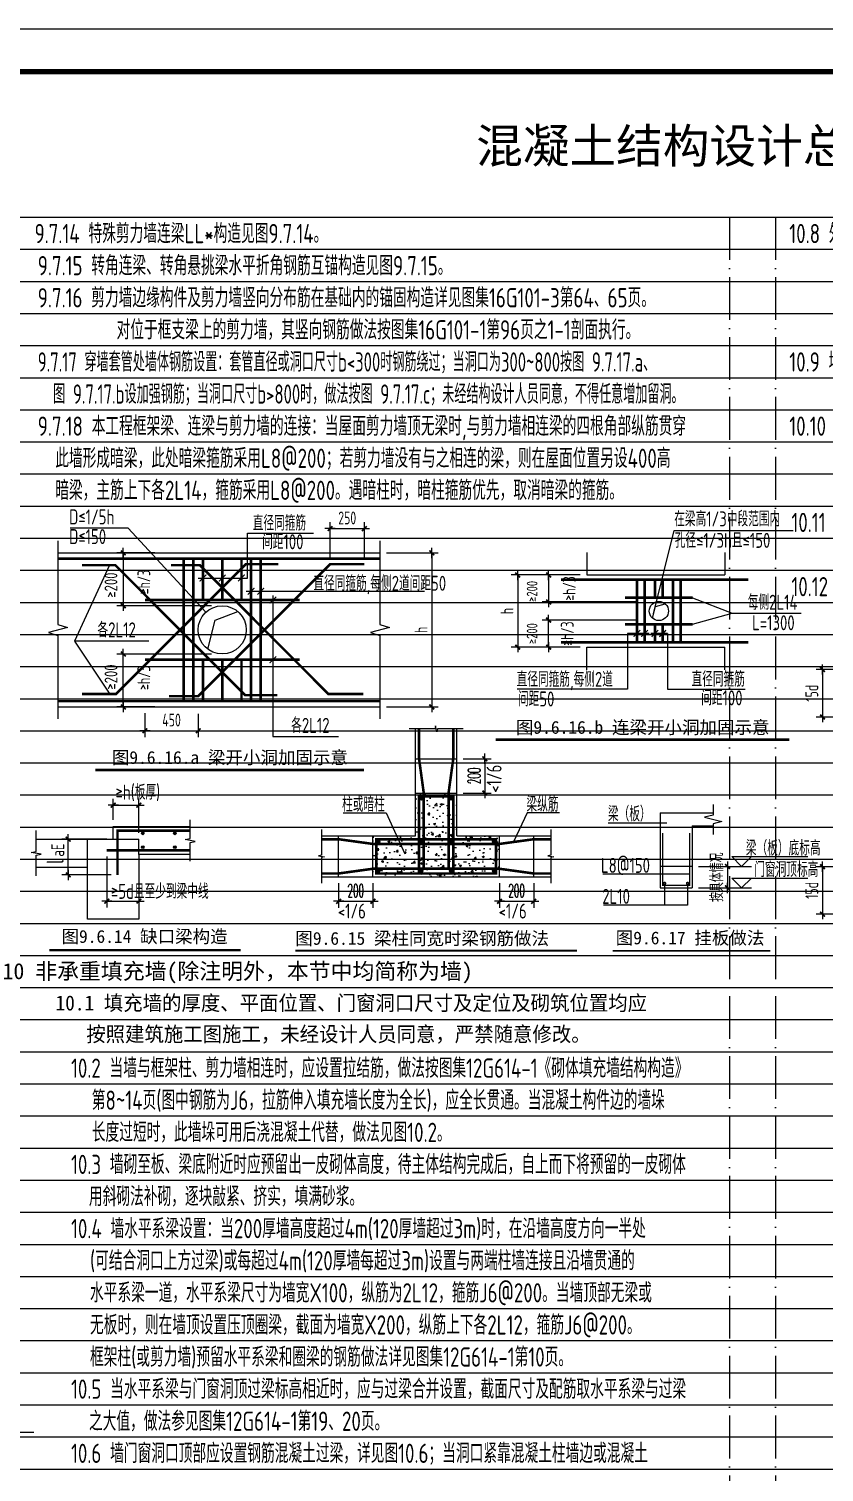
# Model space of a CAD drawing. Extents: x -461650 to 361314, y 245336 to 769729.
# Drawn here: x -322778 to -304185, y 702361 to 736083 of the extents above; entities that cross this region are included whole.
import ezdxf
from ezdxf.enums import TextEntityAlignment as Align

# ---------------------------------------------------------------- set-up
doc = ezdxf.new("R2010")
doc.units = 0
doc.header["$LTSCALE"] = 1000
for name, pattern in [('D1', [14, 10, -2, 0, -2]), ('D3轴线点划线', [18.5, 12, -3, 0.5, -3]), ('H3普通虚线', [4.2, 3, -1.2])]:
    doc.linetypes.add(name, pattern=pattern)
doc.layers.get('0').update_dxf_attribs({"linetype": 'CONTINUOUS'})
doc.layers.get('DEFPOINTS').update_dxf_attribs({"linetype": 'CONTINUOUS'})
for name, color, linetype in [('C-SHET-TTLB', 11, 'CONTINUOUS'), ('S-DETL-AXIS', 8, 'D3轴线点划线'), ('S-DETL-DIM', 151, 'CONTINUOUS'), ('S-DETL-HATCH', 253, 'CONTINUOUS'), ('S-DETL-LINE1', 2, 'CONTINUOUS'), ('S-DETL-LINE2', 2, 'H3普通虚线'), ('S-DETL-RBAR', 1, 'CONTINUOUS'), ('S-DETL-TEXT', 7, 'CONTINUOUS')]:
    doc.layers.add(name, color=color, linetype=linetype)
doc.layers.add('S-1-TEXT', color=7, linetype='CONTINUOUS', lineweight=18)
doc.styles.add('HZ2', font='romans.shx', dxfattribs={"width": 0.5, "bigfont": 'hztxt.shx'})
doc.styles.add('TS', font='tssdeng.shx', dxfattribs={"width": 0.7, "bigfont": 'tssdchn.shx'})
doc.styles.add('华文行楷', font='tssdeng.shx', dxfattribs={"width": 0.75, "height": 350, "bigfont": 'hztxt.shx'})
doc.styles.add('黑体', font='simhei.ttf')
doc.dimstyles.new('DIM25', dxfattribs={"dimtxt": 300, "dimasz": 0.8, "dimexe": 150, "dimexo": 150, "dimgap": 100, "dimtad": 1, "dimdec": 0, "dimlfac": 0.25, "dimrnd": 1, "dimzin": 0, "dimdsep": 46, "dimtxsty": 'TS', "dimblk": '_DIMX', "dimcen": 0, "dimclrd": 256, "dimclre": 256, "dimclrt": 43, "dimadec": 1, "dimazin": 0, "dimtfac": 1, "dimtdec": 0, "dimtix": 1, "dimtmove": 2, "dimatfit": 3, "dimldrblk": 'ARCHTICK', "dimfxl": 0, "dimtolj": 1, "dimtzin": 1, "dimarcsym": 0})

# ---------------------------------------------------------------- blocks, each defined once
blk = doc.blocks.new('_DIMX')
blk.add_line((-150, 0), (150, 0))
at = {"const_width": 50}
blk.add_lwpolyline([(-70, -70), (70, 70)], dxfattribs=at)
blk = doc.blocks.new('*D2136')
at = {"layer": 'DEFPOINTS', "color": 0}
for p in [(-303563, 716508), (-304224, 715398), (-303563, 715398)]:
    blk.add_point(p, dxfattribs=at)
at = {"layer": 'S-DETL-DIM', "lineweight": -2}
for p, q in [((-303713, 716508), (-304374, 716508)), ((-304224, 716507), (-304224, 715399)), ((-303713, 715398), (-304374, 715398))]:
    blk.add_line(p, q, dxfattribs=at)
at = {"layer": 'S-DETL-DIM', "lineweight": -2, "xscale": 0.8, "yscale": 0.8, "zscale": 0.8}
for p, rotation in [((-304224, 716508), 90), ((-304224, 715398), 270)]:
    blk.add_blockref('_DIMX', p, dxfattribs=dict(at, rotation=rotation))
at = {"layer": 'S-DETL-DIM', "color": 43, "insert": (-304474, 715953), "char_height": 300, "attachment_point": 5, "rotation": 90, "style": 'TS'}
blk.add_mtext('\\A1;15d', dxfattribs=at)
blk = doc.blocks.new('_ArchTick')
at = {"color": 0, "linetype": 'ByBlock', "const_width": 0.15}
blk.add_lwpolyline([(-0.5, -0.5), (0.5, 0.5)], dxfattribs=at)
blk = doc.blocks.new('*D2147')
at = {"layer": 'DEFPOINTS', "color": 0}
for p in [(-303563, 721115), (-304224, 720005), (-303563, 720005)]:
    blk.add_point(p, dxfattribs=at)
at = {"layer": 'S-DETL-DIM', "lineweight": -2}
for p, q in [((-303713, 721115), (-304374, 721115)), ((-304224, 721114), (-304224, 720006)), ((-303713, 720005), (-304374, 720005))]:
    blk.add_line(p, q, dxfattribs=at)
at = {"layer": 'S-DETL-DIM', "lineweight": -2, "xscale": 0.8, "yscale": 0.8, "zscale": 0.8}
for p, rotation in [((-304224, 721115), 90), ((-304224, 720005), 270)]:
    blk.add_blockref('_DIMX', p, dxfattribs=dict(at, rotation=rotation))
at = {"layer": 'S-DETL-DIM', "color": 43, "insert": (-304474, 720560), "char_height": 300, "attachment_point": 5, "rotation": 90, "style": 'TS'}
blk.add_mtext('\\A1;15d', dxfattribs=at)
blk = doc.blocks.new('*D2164')
at = {"layer": 'DEFPOINTS', "color": 0}
for p in [(-309737, 723325), (-311350, 721637), (-309737, 721637)]:
    blk.add_point(p, dxfattribs=at)
at = {"layer": 'S-DETL-DIM', "lineweight": -2}
for p, q in [((-309887, 723325), (-311500, 723325)), ((-311350, 723324), (-311350, 721638)), ((-309887, 721637), (-311500, 721637))]:
    blk.add_line(p, q, dxfattribs=at)
at = {"layer": 'S-DETL-DIM', "lineweight": -2, "xscale": 0.8, "yscale": 0.8, "zscale": 0.8}
for p, rotation in [((-311350, 723325), 90), ((-311350, 721637), 270)]:
    blk.add_blockref('_DIMX', p, dxfattribs=dict(at, rotation=rotation))
at = {"layer": 'S-DETL-DIM', "color": 43, "insert": (-311600, 722481), "char_height": 300, "attachment_point": 5, "rotation": 90, "style": 'TS'}
blk.add_mtext('\\A1;h', dxfattribs=at)
blk = doc.blocks.new('*D2165')
at = {"layer": 'DEFPOINTS', "color": 0}
for p in [(-309737, 723325), (-310626, 722693), (-308434, 722693)]:
    blk.add_point(p, dxfattribs=at)
at = {"layer": 'S-DETL-DIM', "lineweight": -2}
for p, q in [((-309887, 723325), (-310776, 723325)), ((-310626, 723324), (-310626, 722694)), ((-308584, 722693), (-310776, 722693))]:
    blk.add_line(p, q, dxfattribs=at)
at = {"layer": 'S-DETL-DIM', "lineweight": -2, "xscale": 0.8, "yscale": 0.8, "zscale": 0.8}
for p, rotation in [((-310626, 723325), 90), ((-310626, 722693), 270)]:
    blk.add_blockref('_DIMX', p, dxfattribs=dict(at, rotation=rotation))
at = {"layer": 'S-DETL-DIM', "color": 43, "insert": (-310145, 723009), "char_height": 300, "attachment_point": 5, "rotation": 90, "style": 'TS'}
blk.add_mtext('\\A1;≥h/3', dxfattribs=at)
blk = doc.blocks.new('*D2166')
at = {"layer": 'DEFPOINTS', "color": 0}
for p in [(-310626, 722269), (-308434, 722269), (-309737, 721637)]:
    blk.add_point(p, dxfattribs=at)
at = {"layer": 'S-DETL-DIM', "lineweight": -2}
for p, q in [((-308584, 722269), (-310776, 722269)), ((-310626, 721638), (-310626, 722268)), ((-309887, 721637), (-310776, 721637))]:
    blk.add_line(p, q, dxfattribs=at)
at = {"layer": 'S-DETL-DIM', "lineweight": -2, "xscale": 0.8, "yscale": 0.8, "zscale": 0.8}
for p, rotation in [((-310626, 722269), 90), ((-310626, 721637), 270)]:
    blk.add_blockref('_DIMX', p, dxfattribs=dict(at, rotation=rotation))
at = {"layer": 'S-DETL-DIM', "color": 43, "insert": (-310191, 721953), "char_height": 300, "attachment_point": 5, "rotation": 90, "style": 'TS'}
blk.add_mtext('\\A1;≥h/3', dxfattribs=at)
blk = doc.blocks.new('*D2167')
at = {"layer": 'DEFPOINTS', "color": 0}
for p in [(-314570, 723840), (-314570, 720240), (-313358, 720240)]:
    blk.add_point(p, dxfattribs=at)
at = {"layer": 'S-DETL-DIM', "lineweight": -2}
for p, q in [((-314420, 723840), (-313208, 723840)), ((-313358, 723839), (-313358, 720241)), ((-314420, 720240), (-313208, 720240))]:
    blk.add_line(p, q, dxfattribs=at)
at = {"layer": 'S-DETL-DIM', "lineweight": -2, "xscale": 0.8, "yscale": 0.8, "zscale": 0.8}
for p, rotation in [((-313358, 723840), 90), ((-313358, 720240), 270)]:
    blk.add_blockref('_DIMX', p, dxfattribs=dict(at, rotation=rotation))
at = {"layer": 'S-DETL-DIM', "color": 43, "insert": (-313608, 722040), "char_height": 300, "attachment_point": 5, "rotation": 90, "style": 'TS'}
blk.add_mtext('\\A1;h', dxfattribs=at)
blk = doc.blocks.new('*D2168')
at = {"layer": 'DEFPOINTS', "color": 0}
for p in [(-314935, 724406), (-315735, 723576), (-314935, 723576)]:
    blk.add_point(p, dxfattribs=at)
at = {"layer": 'S-DETL-DIM', "lineweight": -2}
for p, q in [((-315735, 723726), (-315735, 724556)), ((-315735, 724406), (-314936, 724406)), ((-314935, 723726), (-314935, 724556))]:
    blk.add_line(p, q, dxfattribs=at)
at = {"layer": 'S-DETL-DIM', "lineweight": -2, "xscale": 0.8, "yscale": 0.8, "zscale": 0.8, "rotation": 180}
blk.add_blockref('_DIMX', (-315735, 724406), dxfattribs=at)
at = {"layer": 'S-DETL-DIM', "lineweight": -2, "xscale": 0.8, "yscale": 0.8, "zscale": 0.8}
blk.add_blockref('_DIMX', (-314935, 724406), dxfattribs=at)
at = {"layer": 'S-DETL-DIM', "color": 43, "insert": (-315335, 724656), "char_height": 300, "attachment_point": 5, "style": 'TS'}
blk.add_mtext('\\A1;250', dxfattribs=at)
blk = doc.blocks.new('*D2169')
at = {"layer": 'DEFPOINTS', "color": 0}
for p in [(-320066, 720248), (-318819, 720231), (-318819, 719684)]:
    blk.add_point(p, dxfattribs=at)
at = {"layer": 'S-DETL-DIM', "lineweight": -2}
for p, q in [((-320066, 720098), (-320066, 719534)), ((-318819, 720081), (-318819, 719534)), ((-320065, 719684), (-318820, 719684))]:
    blk.add_line(p, q, dxfattribs=at)
at = {"layer": 'S-DETL-DIM', "lineweight": -2, "xscale": 0.8, "yscale": 0.8, "zscale": 0.8, "rotation": 180}
blk.add_blockref('_DIMX', (-320066, 719684), dxfattribs=at)
at = {"layer": 'S-DETL-DIM', "lineweight": -2, "xscale": 0.8, "yscale": 0.8, "zscale": 0.8}
blk.add_blockref('_DIMX', (-318819, 719684), dxfattribs=at)
at = {"layer": 'S-DETL-DIM', "color": 43, "insert": (-319442, 719934), "char_height": 300, "attachment_point": 5, "style": 'TS'}
blk.add_mtext('\\A1;450', dxfattribs=at)
blk = doc.blocks.new('*D2170')
at = {"layer": 'DEFPOINTS', "color": 0}
for p in [(-320955, 716895), (-320205, 716790), (-320205, 715704)]:
    blk.add_point(p, dxfattribs=at)
at = {"layer": 'S-DETL-DIM', "lineweight": -2}
for p, q in [((-320955, 716745), (-320955, 715554)), ((-320205, 716640), (-320205, 715554)), ((-320955, 715704), (-320206, 715704))]:
    blk.add_line(p, q, dxfattribs=at)
at = {"layer": 'S-DETL-DIM', "lineweight": -2, "xscale": 0.8, "yscale": 0.8, "zscale": 0.8, "rotation": 180}
blk.add_blockref('_DIMX', (-320955, 715704), dxfattribs=at)
at = {"layer": 'S-DETL-DIM', "lineweight": -2, "xscale": 0.8, "yscale": 0.8, "zscale": 0.8}
blk.add_blockref('_DIMX', (-320205, 715704), dxfattribs=at)
blk = doc.blocks.new('*D2171')
at = {"layer": 'DEFPOINTS', "color": 0}
for p in [(-320205, 717945), (-320805, 717450), (-320205, 717150)]:
    blk.add_point(p, dxfattribs=at)
at = {"layer": 'S-DETL-DIM', "lineweight": -2}
for p, q in [((-320805, 717600), (-320805, 718095)), ((-320805, 717945), (-320206, 717945)), ((-320205, 717300), (-320205, 718095))]:
    blk.add_line(p, q, dxfattribs=at)
at = {"layer": 'S-DETL-DIM', "lineweight": -2, "xscale": 0.8, "yscale": 0.8, "zscale": 0.8, "rotation": 180}
blk.add_blockref('_DIMX', (-320805, 717945), dxfattribs=at)
at = {"layer": 'S-DETL-DIM', "lineweight": -2, "xscale": 0.8, "yscale": 0.8, "zscale": 0.8}
blk.add_blockref('_DIMX', (-320205, 717945), dxfattribs=at)
blk = doc.blocks.new('*D2172')
at = {"layer": 'DEFPOINTS', "color": 0}
for p in [(-321857, 717150), (-320805, 717150), (-320705, 716316)]:
    blk.add_point(p, dxfattribs=at)
at = {"layer": 'S-DETL-DIM', "lineweight": -2}
for p, q in [((-320955, 717150), (-322007, 717150)), ((-321857, 716316), (-321857, 717149)), ((-320855, 716316), (-322007, 716316))]:
    blk.add_line(p, q, dxfattribs=at)
at = {"layer": 'S-DETL-DIM', "lineweight": -2, "xscale": 0.8, "yscale": 0.8, "zscale": 0.8}
for p, rotation in [((-321857, 717150), 90), ((-321857, 716316), 270)]:
    blk.add_blockref('_DIMX', p, dxfattribs=dict(at, rotation=rotation))
blk = doc.blocks.new('*D126')
at = {"layer": 'DEFPOINTS', "color": 0}
for p in [(2725738, 610222), (2726538, 610222), (2726538, 609651)]:
    blk.add_point(p, dxfattribs=at)
at = {"layer": 'S-DETL-DIM', "lineweight": -2}
for p, q in [((2725738, 610072), (2725738, 609501)), ((2726538, 610072), (2726538, 609501)), ((2725738, 609651), (2726537, 609651))]:
    blk.add_line(p, q, dxfattribs=at)
at = {"layer": 'S-DETL-DIM', "lineweight": -2, "xscale": 0.8, "yscale": 0.8, "zscale": 0.8, "rotation": 180}
blk.add_blockref('_DIMX', (2725738, 609651), dxfattribs=at)
at = {"layer": 'S-DETL-DIM', "lineweight": -2, "xscale": 0.8, "yscale": 0.8, "zscale": 0.8}
blk.add_blockref('_DIMX', (2726538, 609651), dxfattribs=at)
at = {"layer": 'S-DETL-DIM', "color": 43, "insert": (2726138, 609901), "char_height": 300, "attachment_point": 5, "style": 'HZ2'}
blk.add_mtext('\\A1;200', dxfattribs=at)
blk = doc.blocks.new('*D125')
at = {"layer": 'DEFPOINTS', "color": 0}
for p in [(2721978, 610222), (2722778, 610222), (2722778, 609651)]:
    blk.add_point(p, dxfattribs=at)
at = {"layer": 'S-DETL-DIM', "lineweight": -2}
for p, q in [((2721978, 610072), (2721978, 609501)), ((2722778, 610072), (2722778, 609501)), ((2721978, 609651), (2722777, 609651))]:
    blk.add_line(p, q, dxfattribs=at)
at = {"layer": 'S-DETL-DIM', "lineweight": -2, "xscale": 0.8, "yscale": 0.8, "zscale": 0.8, "rotation": 180}
blk.add_blockref('_DIMX', (2721978, 609651), dxfattribs=at)
at = {"layer": 'S-DETL-DIM', "lineweight": -2, "xscale": 0.8, "yscale": 0.8, "zscale": 0.8}
blk.add_blockref('_DIMX', (2722778, 609651), dxfattribs=at)
at = {"layer": 'S-DETL-DIM', "color": 43, "insert": (2722378, 609901), "char_height": 300, "attachment_point": 5, "style": 'HZ2'}
blk.add_mtext('\\A1;200', dxfattribs=at)
blk = doc.blocks.new('*D124')
at = {"layer": 'DEFPOINTS', "color": 0}
for p in [(2724738, 612982), (2724738, 612182), (2725396, 612182)]:
    blk.add_point(p, dxfattribs=at)
at = {"layer": 'S-DETL-DIM', "lineweight": -2}
for p, q in [((2724888, 612982), (2725546, 612982)), ((2725396, 612981), (2725396, 612183)), ((2724888, 612182), (2725546, 612182))]:
    blk.add_line(p, q, dxfattribs=at)
at = {"layer": 'S-DETL-DIM', "lineweight": -2, "xscale": 0.8, "yscale": 0.8, "zscale": 0.8}
for p, rotation in [((2725396, 612982), 90), ((2725396, 612182), 270)]:
    blk.add_blockref('_DIMX', p, dxfattribs=dict(at, rotation=rotation))
at = {"layer": 'S-DETL-DIM', "color": 43, "insert": (2725146, 612582), "char_height": 300, "attachment_point": 5, "rotation": 90, "style": 'HZ2'}
blk.add_mtext('\\A1;200', dxfattribs=at)
blk = doc.blocks.new('*D2195')
at = {"layer": 'DEFPOINTS', "color": 0}
for p in [(-307272, 716512), (-307272, 716012), (-306444, 716012)]:
    blk.add_point(p, dxfattribs=at)
at = {"layer": 'S-DETL-DIM', "lineweight": -2}
for p, q in [((-307122, 716512), (-306294, 716512)), ((-306444, 716513), (-306444, 716514)), ((-306444, 716512), (-306444, 716012)), ((-307122, 716012), (-306294, 716012)), ((-306444, 716011), (-306444, 716010))]:
    blk.add_line(p, q, dxfattribs=at)
at = {"layer": 'S-DETL-DIM', "lineweight": -2, "xscale": 0.8, "yscale": 0.8, "zscale": 0.8}
for p, rotation in [((-306444, 716512), 270), ((-306444, 716012), 90)]:
    blk.add_blockref('_DIMX', p, dxfattribs=dict(at, rotation=rotation))
at = {"layer": 'S-DETL-DIM', "color": 43, "insert": (-306694, 716262), "char_height": 300, "attachment_point": 5, "rotation": 90, "style": 'TS'}
blk.add_mtext('\\A1;按具体情况', dxfattribs=at)
blk = doc.blocks.new('*D2209')
at = {"layer": 'DEFPOINTS', "color": 0}
for p in [(-319682, 723840), (-320571, 722604), (-318360, 722604)]:
    blk.add_point(p, dxfattribs=at)
at = {"layer": 'S-DETL-DIM', "lineweight": -2}
for p, q in [((-319832, 723840), (-320721, 723840)), ((-320571, 723839), (-320571, 722605)), ((-318510, 722604), (-320721, 722604))]:
    blk.add_line(p, q, dxfattribs=at)
at = {"layer": 'S-DETL-DIM', "lineweight": -2, "xscale": 0.8, "yscale": 0.8, "zscale": 0.8}
for p, rotation in [((-320571, 723840), 90), ((-320571, 722604), 270)]:
    blk.add_blockref('_DIMX', p, dxfattribs=dict(at, rotation=rotation))
at = {"layer": 'S-DETL-DIM', "color": 43, "insert": (-320090, 723158), "char_height": 300, "attachment_point": 5, "rotation": 90, "style": 'TS'}
blk.add_mtext('\\A1;≥h/3', dxfattribs=at)
blk = doc.blocks.new('*D2210')
at = {"layer": 'DEFPOINTS', "color": 0}
for p in [(-320571, 721476), (-318360, 721476), (-319682, 720240)]:
    blk.add_point(p, dxfattribs=at)
at = {"layer": 'S-DETL-DIM', "lineweight": -2}
for p, q in [((-318510, 721476), (-320721, 721476)), ((-320571, 720241), (-320571, 721476)), ((-319832, 720240), (-320721, 720240))]:
    blk.add_line(p, q, dxfattribs=at)
at = {"layer": 'S-DETL-DIM', "lineweight": -2, "xscale": 0.8, "yscale": 0.8, "zscale": 0.8}
for p, rotation in [((-320571, 721476), 90), ((-320571, 720240), 270)]:
    blk.add_blockref('_DIMX', p, dxfattribs=dict(at, rotation=rotation))
at = {"layer": 'S-DETL-DIM', "color": 43, "insert": (-320090, 720922), "char_height": 300, "attachment_point": 5, "rotation": 90, "style": 'TS'}
blk.add_mtext('\\A1;≥h/3', dxfattribs=at)
blk = doc.blocks.new('2014111522035170')
at = {"layer": 'S-DETL-HATCH'}
h = blk.add_hatch(dxfattribs=at)
h.set_pattern_fill('AR-CONC', color=256, scale=2.5, style=0)
h.set_pattern_definition([(50, (1114435.16, 595155.8), (455.46167, -39.84771), [47.625, -523.875]), (355, (1114435.16, 595155.8), (-88.10706, 477.64161), [38.1, -419.1]), (100.451, (1114473.1, 595152.5), (367.35625, 437.79172), [40.475, -445.225]), (46.1842, (1114435.16, 595282.8), (677.6976, -105.10582), [71.4375, -785.8125]), (96.6356, (1114491.64, 595274.04), (593.51059, 618.5639), [60.7125, -667.8375]), (351.184, (1114435.16, 595282.8), (593.5115, 618.5628), [57.15, -628.65]), (21, (1114498.66, 595251.05), (379.0372, -255.6638), [47.625, -523.875]), (326, (1114498.66, 595251.05), (154.50507, 460.46992), [38.1, -419.1]), (71.4514, (1114530.25, 595229.75), (533.54123, 204.80714), [40.475, -445.225]), (37.5, (1114435.16, 595155.8), (7.721508, 211.387597), [0, -414.02, 0, -425.45, 0, -420.6875]), (7.5, (1114435.16, 595155.8), (167.049156, 250.451437), [0, -242.57, 0, -404.495, 0, -160.3375]), (327.5, (1114293.56, 595155.8), (338.976488, -14.32186), [0, -158.75, 0, -495.3, 0, -657.225]), (317.5, (1114230.06, 595155.8), (370.322953, 63.56623), [0, -206.375, 0, -328.93, 0, -466.725])])
h.paths.add_polyline_path([(2724737.6, 612182), (2724737.6, 611182), (2725737.6, 611182), (2725737.6, 610222), (2722777.6, 610222), (2722777.6, 611182), (2723777.6, 611182), (2723777.6, 612182)])
at = {"layer": 'S-DETL-RBAR'}
h = blk.add_hatch(color=1, dxfattribs=at)
edge = h.paths.add_edge_path()
edge.add_arc((2723912.8, 612042.3), 31.2, 0, 360)
h = blk.add_hatch(color=1, dxfattribs=at)
edge = h.paths.add_edge_path()
edge.add_arc((2724602.5, 612042.3), 31.2, 0, 360)
h = blk.add_hatch(color=1, dxfattribs=at)
edge = h.paths.add_edge_path()
edge.add_arc((2722912.8, 611042.3), 31.2, 0, 360)
h = blk.add_hatch(color=1, dxfattribs=at)
edge = h.paths.add_edge_path()
edge.add_arc((2723912.8, 611042.3), 31.2, 0, 360)
h = blk.add_hatch(color=1, dxfattribs=at)
edge = h.paths.add_edge_path()
edge.add_arc((2724602.5, 611042.3), 31.2, 0, 360)
h = blk.add_hatch(color=1, dxfattribs=at)
edge = h.paths.add_edge_path()
edge.add_arc((2725602.5, 611042.3), 31.2, 0, 360)
h = blk.add_hatch(color=1, dxfattribs=at)
edge = h.paths.add_edge_path()
edge.add_arc((2722912.8, 610361.7), 31.2, 0, 360)
h = blk.add_hatch(color=1, dxfattribs=at)
edge = h.paths.add_edge_path()
edge.add_arc((2723912.8, 610361.7), 31.2, 0, 360)
h = blk.add_hatch(color=1, dxfattribs=at)
edge = h.paths.add_edge_path()
edge.add_arc((2724602.5, 610361.7), 31.2, 0, 360)
h = blk.add_hatch(color=1, dxfattribs=at)
edge = h.paths.add_edge_path()
edge.add_arc((2725602.5, 610361.7), 31.2, 0, 360)
at = {"layer": 'S-DETL-AXIS', "linetype": 'H3普通虚线'}
for p, q in [((2723777.6, 612982), (2724737.6, 612982)), ((2723777.6, 612182), (2724737.6, 612182)), ((2721977.6, 610222), (2721977.6, 611182)), ((2722777.6, 610222), (2722777.6, 611182)), ((2725737.6, 610222), (2725737.6, 611182)), ((2726537.6, 610222), (2726537.6, 611182))]:
    blk.add_line(p, q, dxfattribs=at)
at = {"layer": 'S-DETL-HATCH'}
for p, q in [((2724245.1, 613752.2), (2724231.9, 613682)), ((2724270.2, 613611.8), (2724245.1, 613752.2)), ((2724231.9, 613682), (2723627.6, 613682)), ((2724285.5, 613682), (2724270.2, 613611.8)), ((2724887.6, 613682), (2724285.5, 613682)), ((2721577.6, 611332), (2721577.6, 610729.8)), ((2726937.6, 611332), (2726937.6, 610729.8)), ((2721577.6, 610729.8), (2721507.5, 610714.6)), ((2721507.5, 610714.6), (2721647.8, 610689.4)), ((2726937.6, 610729.8), (2726867.5, 610714.6)), ((2726867.5, 610714.6), (2727007.8, 610689.4)), ((2721647.8, 610689.4), (2721577.6, 610676.3)), ((2721577.6, 610676.3), (2721577.6, 610072)), ((2727007.8, 610689.4), (2726937.6, 610676.3)), ((2726937.6, 610676.3), (2726937.6, 610072))]:
    blk.add_line(p, q, dxfattribs=at)
at = {"layer": 'S-DETL-LINE1'}
for p, q in [((2723777.6, 611182), (2723777.6, 613682)), ((2724737.6, 611182), (2724737.6, 613682)), ((2721577.6, 611182), (2723777.6, 611182)), ((2724737.6, 611182), (2726937.6, 611182)), ((2721577.6, 610222), (2726937.6, 610222))]:
    blk.add_line(p, q, dxfattribs=at)
for centre in [(2723912.8, 612042.3), (2724602.5, 612042.3), (2722912.8, 611042.3), (2723912.8, 611042.3), (2724602.5, 611042.3), (2725602.5, 611042.3), (2722912.8, 610361.7), (2723912.8, 610361.7), (2724602.5, 610361.7), (2725602.5, 610361.7)]:
    blk.add_circle(centre, 31.2, dxfattribs=at)
at = {"layer": 'S-DETL-RBAR', "color": 1, "const_width": 60}
for points in [[(2723967.6, 610412), (2723967.6, 612182), (2723857.6, 612982), (2723857.6, 613682)], [(2724547.6, 610412), (2724547.6, 612182), (2724657.6, 612982), (2724657.6, 613682)], [(2724657.6, 610302), (2724657.6, 612102), (2723857.6, 612102), (2723857.6, 610302)], [(2721577.6, 611102), (2721977.6, 611102), (2722777.6, 610992), (2725737.6, 610992), (2726537.6, 611102), (2726937.6, 611102)], [(2721577.6, 610302), (2721977.6, 610302), (2722777.6, 610412), (2725737.6, 610412), (2726537.6, 610302), (2726937.6, 610302)]]:
    blk.add_lwpolyline(points, dxfattribs=at)
blk.add_lwpolyline([(2725657.6, 611102), (2722857.6, 611102), (2722857.6, 610302), (2725657.6, 610302), (2725657.6, 611102)], close=True, dxfattribs=at)
at = {"layer": 'S-DETL-TEXT'}
for p, q in [((2722080.7, 611717.7), (2723091.4, 611717.7)), ((2723091.4, 611717.7), (2723521.4, 610762.6)), ((2726385.1, 611717.7), (2726072.6, 611055.5)), ((2727141.9, 611717.7), (2726385.1, 611717.7))]:
    blk.add_line(p, q, dxfattribs=at)
at = {"layer": 'S-DETL-TEXT', "const_width": 50}
blk.add_lwpolyline([(2720966.5, 608500.1), (2727548.8, 608500.1)], dxfattribs=at)
at = {"layer": 'S-DETL-TEXT', "style": 'TS', "width": 0.75}
blk.add_text('<1/6', height=350, rotation=90, dxfattribs=at).set_placement((2725787.5, 612185.6))
for s, p in [('柱或暗柱', (2722058.9, 611743.1)), ('梁纵筋', (2726369.6, 611743.1)), ('<1/6', (2721958.1, 609248.4)), ('<1/6', (2725718.1, 609248.4))]:
    blk.add_text(s, height=350, dxfattribs=at).set_placement(p)
at = {"layer": 'S-DETL-TEXT', "style": '黑体'}
blk.add_text('图9.6.15 梁柱同宽时梁钢筋做法', height=300, dxfattribs=at).set_placement((2720965.7, 608635))
at = {"layer": 'S-DETL-DIM'}
dim = blk.add_linear_dim(base=(2725396.3, 612182), p1=(2724737.6, 612982), p2=(2724737.6, 612182), angle=90, text='200', dimstyle='DIM25', dxfattribs=at)
dim.commit()
dim.dimension.update_dxf_attribs({"geometry": '*D124', "text_midpoint": (2725146.3, 612582)})
for base, p1, p2, picture, middle in [((2722777.6, 609650.7), (2721977.6, 610222), (2722777.6, 610222), '*D125', (2722377.6, 609900.7)), ((2726537.6, 609650.7), (2725737.6, 610222), (2726537.6, 610222), '*D126', (2726137.6, 609900.7))]:
    dim = blk.add_linear_dim(base=base, p1=p1, p2=p2, text='200', dimstyle='DIM25', dxfattribs=at)
    dim.commit()
    dim.dimension.update_dxf_attribs({"geometry": picture, "text_midpoint": middle})

msp = doc.modelspace()

# ---------------------------------------------------------------- hatches: boundary and pattern name
at = {"layer": 'S-DETL-RBAR'}
h = msp.add_hatch(color=1, dxfattribs=at)
edge = h.paths.add_edge_path()
edge.add_arc((-320115.45, 717285.08), 30, 0, 360)
h = msp.add_hatch(color=1, dxfattribs=at)
edge = h.paths.add_edge_path()
edge.add_arc((-319365.45, 717285.08), 30, 0, 360)
h = msp.add_hatch(color=1, dxfattribs=at)
edge = h.paths.add_edge_path()
edge.add_arc((-320115.45, 716963.77), 30, 0, 360)
h = msp.add_hatch(color=1, dxfattribs=at)
edge = h.paths.add_edge_path()
edge.add_arc((-319365.45, 716963.77), 30, 0, 360)

# ---------------------------------------------------------------- linework, layer by layer
at = {"layer": 'C-SHET-TTLB'}
msp.add_lwpolyline([(-239478.08, 736083.4), (-239478.08, 676683.4), (-344578.08, 676683.4), (-344578.08, 736083.4)], close=True, dxfattribs=at)
at = {"layer": 'C-SHET-TTLB', "const_width": 120}
msp.add_lwpolyline([(-342738.08, 735083.4), (-240478.08, 735083.4), (-240478.08, 677683.4), (-342738.08, 677683.4)], close=True, dxfattribs=at)
at = {"layer": 'DEFPOINTS', "color": 252}
for p, q in [((-342738.08, 731683.4), (-247478.08, 731683.4)), ((-342738.08, 730933.4), (-247478.08, 730933.4)), ((-342738.08, 730183.4), (-247478.08, 730183.4)), ((-342738.08, 729433.4), (-247478.08, 729433.4)), ((-342738.08, 728683.4), (-247478.08, 728683.4)), ((-342738.08, 727933.4), (-247478.08, 727933.4)), ((-342738.08, 727183.4), (-247478.08, 727183.4)), ((-342738.08, 726433.4), (-247478.08, 726433.4)), ((-342738.08, 725683.4), (-247478.08, 725683.4)), ((-342738.08, 724933.4), (-247478.08, 724933.4)), ((-342738.08, 724183.4), (-247478.08, 724183.4)), ((-342738.08, 723433.4), (-247478.08, 723433.4)), ((-342738.08, 722683.4), (-247478.08, 722683.4)), ((-342738.08, 721933.4), (-247478.08, 721933.4)), ((-342738.08, 721183.4), (-247478.08, 721183.4)), ((-342738.08, 720433.4), (-247478.08, 720433.4)), ((-342738.08, 719683.4), (-247478.08, 719683.4)), ((-342738.08, 718933.4), (-247478.08, 718933.4)), ((-342738.08, 718183.4), (-247478.08, 718183.4)), ((-342738.08, 717433.4), (-247478.08, 717433.4)), ((-342738.08, 716683.4), (-247478.08, 716683.4)), ((-342738.08, 715933.4), (-247478.08, 715933.4)), ((-342738.08, 715183.4), (-247478.08, 715183.4)), ((-342738.08, 714433.4), (-247478.08, 714433.4)), ((-342738.08, 713683.4), (-247478.08, 713683.4)), ((-342738.08, 712933.4), (-247478.08, 712933.4)), ((-342738.08, 712183.4), (-247478.08, 712183.4)), ((-342738.08, 711433.4), (-247478.08, 711433.4)), ((-342738.08, 710683.4), (-247478.08, 710683.4)), ((-342738.08, 709933.4), (-247478.08, 709933.4)), ((-342738.08, 709183.4), (-247478.08, 709183.4)), ((-342738.08, 708433.4), (-247478.08, 708433.4)), ((-342738.08, 707683.4), (-247478.08, 707683.4)), ((-342738.08, 706933.4), (-247478.08, 706933.4)), ((-342738.08, 706183.4), (-247478.08, 706183.4)), ((-342738.08, 705433.4), (-247478.08, 705433.4)), ((-342738.08, 704683.4), (-269178.08, 704683.4)), ((-342738.08, 703933.4), (-269178.08, 703933.4)), ((-342738.08, 703183.4), (-269178.08, 703183.4)), ((-342738.08, 702433.4), (-269178.08, 702433.4))]:
    msp.add_line(p, q, dxfattribs=at)
at = {"layer": 'DEFPOINTS', "color": 252, "linetype": 'D1', "ltscale": 0.1}
for p, q in [((-306394.08, 731683.4), (-306394.08, 677683.4)), ((-305322.08, 731683.4), (-305322.08, 677683.4))]:
    msp.add_line(p, q, dxfattribs=at)
at = {"layer": 'S-DETL-DIM'}
for p, q in [((-317665.91, 723252.68), (-317665.91, 724299.19)), ((-318816.54, 723252.68), (-317665.91, 723252.68)), ((-317697.56, 722943.17), (-313530.99, 722943.17)), ((-317071.35, 722847.39), (-317071.35, 719549.41)), ((-317071.35, 719546.11), (-315541.56, 719546.11)), ((-322605.45, 716862.97), (-322605.45, 717350.08)), ((-319005.45, 717162.97), (-319005.45, 717600.08)), ((-319122.41, 717141.05), (-319005.45, 717162.97)), ((-318888.49, 717099.1), (-319122.41, 717141.05)), ((-319005.45, 717073.69), (-318888.49, 717099.1)), ((-319005.45, 716640.08), (-319005.45, 717073.69)), ((-322722.41, 716841.05), (-322605.45, 716862.97)), ((-322488.49, 716799.1), (-322722.41, 716841.05)), ((-322605.45, 716773.69), (-322488.49, 716799.1)), ((-322605.45, 716290.08), (-322605.45, 716773.69)), ((-306113.6, 716512.04), (-306344, 716742.44)), ((-306344, 716742.44), (-304565.99, 716742.44)), ((-306113.6, 716512.04), (-305883.2, 716742.44)), ((-306344, 716512.04), (-305883.2, 716512.04)), ((-306113.6, 716012.04), (-306344, 716242.44)), ((-306344, 716242.44), (-304565.99, 716242.44)), ((-306344, 716012.04), (-305883.2, 716012.04)), ((-306113.6, 716012.04), (-305883.2, 716242.44))]:
    msp.add_line(p, q, dxfattribs=at)
for points in [[(-322097.11, 724120.12), (-322097.11, 722170.12), (-321877.11, 722100.12), (-322317.11, 721980.12), (-322097.11, 721910.12), (-322097.11, 719960.12)], [(-314570.01, 724120.12), (-314570.01, 722170.12), (-314350.01, 722100.12), (-314790.01, 721980.12), (-314570.01, 721910.12), (-314570.01, 719960.12)], [(-306780.8, 717962.04), (-306780.8, 717712.04), (-306980.8, 717662.04), (-306580.8, 717562.04), (-306780.8, 717512.04), (-306780.8, 717262.04)]]:
    msp.add_lwpolyline(points, dxfattribs=at)
for points in [[(-318628.76, 723331.43, 28.12, 28.12, 0), (-318786.26, 723173.93, 0, 0, 0)], [(-318178.76, 723331.43, 28.12, 28.12, 0), (-318336.26, 723173.93, 0, 0, 0)], [(-317728.76, 723331.43, 28.12, 28.12, 0), (-317886.26, 723173.93, 0, 0, 0)], [(-317503.76, 723021.92, 28.12, 28.12, 0), (-317661.26, 722864.42, 0, 0, 0)], [(-317278.76, 723021.92, 28.12, 28.12, 0), (-317436.26, 722864.42, 0, 0, 0)], [(-316992.6, 722816.37, 28.12, 28.12, 0), (-317150.1, 722658.87, 0, 0, 0)], [(-316992.6, 721421.37, 28.12, 28.12, 0), (-317150.1, 721263.87, 0, 0, 0)]]:
    msp.add_lwpolyline(points, format="xyseb", dxfattribs=at)
at = {"layer": 'S-DETL-HATCH'}
for points in [[(-318594.73, 721589.91), (-318423.44, 722265.08), (-317891.22, 722467.02)], [(-308200.4, 722314.86), (-308126.26, 722585.45), (-307905.35, 722653.07)]]:
    msp.add_lwpolyline(points, dxfattribs=at)
at = {"layer": 'S-DETL-LINE1'}
for p, q in [((-322097.11, 723840.12), (-314570.01, 723840.12)), ((-309737, 723852.04), (-309737, 723324.77)), ((-306506.07, 723852.04), (-306506.07, 723324.77)), ((-309737, 723324.77), (-306506.07, 723324.77)), ((-309737, 721637.27), (-306506.07, 721637.27)), ((-309737, 721110.01), (-309737, 721637.27)), ((-306506.07, 721110.01), (-306506.07, 721637.27)), ((-322097.11, 720240.12), (-314570.01, 720240.12)), ((-308021.79, 717762.04), (-306780.8, 717762.04)), ((-308021.79, 717762.04), (-308021.79, 716012.04)), ((-320805.45, 717150.08), (-320805.45, 717450.08)), ((-320805.45, 717450.08), (-319005.45, 717450.08)), ((-307271.79, 717462.04), (-306780.8, 717462.04)), ((-307271.79, 717462.04), (-307271.79, 716512.04)), ((-322605.45, 717150.08), (-320805.45, 717150.08)), ((-319005.45, 716790.08), (-320205.45, 716790.08)), ((-320205.45, 716790.08), (-320205.45, 715281.67)), ((-321405.45, 716490.08), (-322605.45, 716490.08)), ((-321405.45, 715281.67), (-321405.45, 716490.08)), ((-307271.79, 716512.04), (-308021.79, 716512.04)), ((-308021.79, 716012.04), (-307271.79, 716012.04)), ((-320205.45, 715281.67), (-321405.45, 715281.67))]:
    msp.add_line(p, q, dxfattribs=at)
at = {"layer": 'S-DETL-LINE1', "linetype": 'ByBlock'}
msp.add_line((-307271.79, 716512.04), (-307271.79, 716012.04), dxfattribs=at)
at = {"layer": 'S-DETL-LINE1'}
for centre, radius in [((-308049.5, 722481.02), 224.46), ((-318257.51, 722040.12), 562.5), ((-320115.45, 717285.08), 30), ((-319365.45, 717285.08), 30), ((-320115.45, 716963.77), 30), ((-319365.45, 716963.77), 30)]:
    msp.add_circle(centre, radius, dxfattribs=at)
at = {"layer": 'S-DETL-LINE2', "linetype": 'H3普通虚线'}
for p, q in [((-321405.45, 716490.08), (-321405.45, 717150.08)), ((-320805.45, 717150.08), (-320205.45, 717150.08)), ((-320205.45, 716790.08), (-320205.45, 717150.08))]:
    msp.add_line(p, q, dxfattribs=at)
at = {"layer": 'S-DETL-RBAR', "color": 1, "const_width": 60}
for points in [[(-322097.11, 723705.12), (-314570.01, 723705.12)], [(-319157.51, 720375.12), (-319157.51, 723705.12)], [(-318932.51, 723705.12), (-318932.51, 720375.12)], [(-318707.51, 722737.62), (-318707.51, 723705.12)], [(-318257.51, 723705.12), (-318255.46, 722737.62)], [(-317807.51, 723705.12), (-317807.51, 722737.62)], [(-317582.51, 720375.12), (-317582.51, 723705.12)], [(-317357.51, 723705.12), (-317357.51, 720375.12)], [(-321531.94, 720540.13), (-320743.91, 720540.13), (-317708.17, 723575.87), (-316942.96, 723575.87)], [(-321531.94, 723551.97), (-320755.77, 723551.97), (-317720.03, 720516.23), (-316966.86, 720516.23)], [(-319500.36, 720492.32), (-318818.89, 720492.32), (-315735.34, 723575.87), (-314935.28, 723575.87)], [(-314959.18, 720540.13), (-315771.11, 720540.13), (-318782.95, 723551.97), (-319452.56, 723551.97)], [(-310337.93, 723212.27), (-305959.28, 723212.27)], [(-308561.54, 723212.27), (-308561.54, 721749.77)], [(-308381.54, 723212.27), (-308381.54, 721749.77)], [(-308139.5, 722791.57), (-308139.5, 723212.27)], [(-307959.5, 723212.27), (-307959.5, 722791.57)], [(-307717.47, 723212.27), (-307717.47, 721749.77)], [(-307537.47, 721749.77), (-307537.47, 723212.27)], [(-320065.64, 722737.62), (-316445.28, 722737.62)], [(-307262, 722791.57), (-308837, 722791.57)], [(-308837, 722170.48), (-307262, 722170.48)], [(-308139.5, 722170.48), (-308139.5, 721749.77)], [(-307959.5, 722170.48), (-307959.5, 721749.77)], [(-305959.28, 721749.77), (-310337.93, 721749.77)], [(-320065.64, 721342.62), (-316445.28, 721342.62)], [(-318707.51, 721342.62), (-318707.51, 720375.12)], [(-318257.51, 720375.12), (-318255.46, 721342.62)], [(-317807.51, 721342.62), (-317807.51, 720375.12)], [(-314570.01, 720375.12), (-322097.11, 720375.12)], [(-320705.45, 716315.65), (-320705.45, 717350.08), (-319005.45, 717350.08)], [(-319005.45, 716890.08), (-320955.45, 716890.08)]]:
    msp.add_lwpolyline(points, dxfattribs=at)
at = {"layer": 'S-DETL-RBAR', "const_width": 30}
msp.add_lwpolyline([(-307961.79, 717295.54), (-307961.79, 717295.54), (-307961.79, 716072.04), (-307331.79, 716072.04), (-307331.79, 717295.54), (-307331.79, 717295.54)], dxfattribs=at)
at = {"layer": 'S-DETL-RBAR', "const_width": 50}
for points in [[(-307915.66, 716132.72, 1), (-307915.66, 716102.72, 1)], [(-307377.92, 716132.72, -1), (-307377.92, 716102.72, -1)]]:
    msp.add_lwpolyline(points, format="xyb", close=True, dxfattribs=at)
at = {"layer": 'S-DETL-TEXT'}
for p, q in [((-320460.01, 724414.03), (-321810.5, 724414.03)), ((-320460.01, 724414.03), (-318640.09, 722452.48)), ((-317665.91, 724299.19), (-316123.7, 724299.19)), ((-320896.65, 723551.97), (-321713.08, 721777.7)), ((-307262, 722791.57), (-306335.89, 722431.82)), ((-307262, 722170.48), (-306335.89, 722431.82)), ((-306335.89, 722431.82), (-304724.79, 722431.82)), ((-319976.21, 721777.7), (-321713.08, 721777.7)), ((-321713.08, 721777.7), (-320884.79, 720540.13)), ((-308275.44, 721956.49), (-308785.42, 721956.49)), ((-308785.42, 721956.49), (-308785.42, 720651.76)), ((-307845.7, 721956.49), (-308236.55, 721956.49)), ((-307845.7, 721956.49), (-307845.7, 720651.76)), ((-308785.42, 720651.76), (-311362.42, 720651.76)), ((-307845.7, 720651.76), (-306031.62, 720651.76)), ((-325701.58, 703298.88), (-322661.47, 703298.88))]:
    msp.add_line(p, q, dxfattribs=at)
at = {"layer": 'S-DETL-TEXT', "color": 0}
for p, q in [((-309235.96, 717531.71), (-307864.38, 717531.71)), ((-307331.79, 716329.05), (-309359.52, 716329.05)), ((-307915.66, 716117.72), (-307915.66, 715605.06)), ((-307377.92, 716117.72), (-307377.92, 715605.06)), ((-307377.92, 715605.06), (-309343.2, 715605.06))]:
    msp.add_line(p, q, dxfattribs=at)
at = {"layer": 'S-DETL-TEXT'}
msp.add_lwpolyline([(-308172.88, 722415.31), (-307693.18, 724359.6), (-304912.12, 724359.6)], dxfattribs=at)
for points in [[(-308482.79, 722035.24, 28.12, 28.12, 0), (-308640.29, 721877.74, 0, 0, 0)], [(-308302.79, 722035.24, 28.12, 28.12, 0), (-308460.29, 721877.74, 0, 0, 0)], [(-308060.75, 722035.24, 28.12, 28.12, 0), (-308218.25, 721877.74, 0, 0, 0)], [(-307880.75, 722035.24, 28.12, 28.12, 0), (-308038.25, 721877.74, 0, 0, 0)]]:
    msp.add_lwpolyline(points, format="xyseb", dxfattribs=at)
for points, const_width in [([(-311867.59, 719473.26), (-305000.4, 719473.26)], 60), ([(-321222.68, 718769.15), (-314945.89, 718769.15)], 60), ([(-322296.73, 714556.44), (-317823.84, 714556.44)], 50)]:
    msp.add_lwpolyline(points, dxfattribs=dict(at, const_width=const_width))
at = {"layer": 'S-DETL-TEXT', "color": 0, "const_width": 40}
msp.add_lwpolyline([(-309131.15, 714538.37), (-305442.44, 714538.37)], dxfattribs=at)

# ---------------------------------------------------------------- block references
at = {"layer": 'S-DETL-DIM'}
msp.add_blockref('2014111522035170', (-3037513.39, 106047.14), dxfattribs=at)

# ---------------------------------------------------------------- texts
at = {"layer": 'S-1-TEXT', "style": '黑体'}
for s, height, p in [('混凝土结构设计总说明(二)', 800, (-312321.76, 732951.14)), ('10 非承重填充墙(除注明外，本节中均简称为墙)', 375, (-323394.08, 713879.36))]:
    msp.add_text(s, height=height, dxfattribs=at).set_placement(p)
at = {"layer": 'S-1-TEXT'}
for s, height, style, width, p in [('9.7.14 特殊剪力墙连梁LL*构造见图9.7.14。', 450, 'TS', 0.75, (-322645.03, 731075.83)), ('10.8 外墙窗洞下部窗台板做法详见墙身大样图，若未表示时，应设置沿窗台通长的水平现浇混凝土', 450, 'TS', 0.75, (-304999.99, 731075.83)), ('9.7.15 转角连梁、转角悬挑梁水平折角钢筋互锚构造见图9.7.15。', 450, 'TS', 0.75, (-322571.28, 730325.83)), ('9.7.16 剪力墙边缘构件及剪力墙竖向分布筋在基础内的锚固构造详见图集16G101-3第64、65页。', 450, 'TS', 0.75, (-322571.28, 729575.83)), ('         对位于框支梁上的剪力墙，其竖向钢筋做法按图集16G101-1第96页之1-1剖面执行。 ', 450, 'TS', 0.75, (-322571.28, 728825.83)), ('9.7.17 穿墙套管处墙体钢筋设置：套管直径或洞口尺寸b<300时钢筋绕过；当洞口为300~800按图 9.7.17.a、', 450, 'TS', 0.66, (-322571.28, 728075.83)), ('10.9 墙体开设管线槽时应使用开槽机，严禁敲击成槽。管线埋设后，小孔和小槽用同标号水泥砂浆填补，', 450, 'TS', 0.75, (-304999.99, 728075.83)), ('  图 9.7.17.b设加强钢筋；当洞口尺寸b>800时，做法按图 9.7.17.c；未经结构设计人员同意，不得任意增加留洞。', 450, 'TS', 0.66, (-322571.28, 727325.83)), ('9.7.18 本工程框架梁、连梁与剪力墙的连接：当屋面剪力墙顶无梁时,与剪力墙相连梁的四根角部纵筋贯穿', 450, 'TS', 0.75, (-322571.28, 726575.83)), ('10.10 墙与混凝土构件交界处,抹灰前应加铺300宽(缝居中)钢丝网或网格布，并绷紧钉牢。位于', 450, 'TS', 0.75, (-304999.99, 726575.83)), ('  此墙形成暗梁，此处暗梁箍筋采用L8@200；若剪力墙没有与之相连的梁，则在屋面位置另设400高', 450, 'TS', 0.75, (-322571.28, 725825.83)), ('  暗梁，主筋上下各2L14，箍筋采用L8@200。遇暗柱时，暗柱箍筋优先，取消暗梁的箍筋。', 450, 'TS', 0.75, (-322571.28, 725075.83)), ('10.11 厨房、卫生间、空调板位置与其它室内房间相邻隔墙下设置混凝土导墙，做法见图10.11a。', 450, 'TS', 0.75, (-304949.99, 724325.83)), ('10.12 填充墙砌筑施工质量控制等级不应低于B级。', 450, 'TS', 0.75, (-304949.99, 722825.83)), ('    10.1 填充墙的厚度、平面位置、门窗洞口尺寸及定位及砌筑位置均应', 350, '黑体', 0.95, (-323060.23, 713149.07)), ('  按照建筑施工图施工，未经设计人员同意，严禁随意修改。', 350, '黑体', 0.95, (-321888.46, 712420.98)), ('      10.2 当墙与框架柱、剪力墙相连时，应设置拉结筋，做法按图集12G614-1《砌体填充墙结构构造》', 450, 'TS', 0.75, (-323021.99, 711575.83)), ('   第8~14页(图中钢筋为J6，拉筋伸入填充墙长度为全长)，应全长贯通。当混凝土构件边的墙垛', 450, 'TS', 0.75, (-321921.69, 710825.83)), ('   长度过短时，此墙垛可用后浇混凝土代替，做法见图10.2。', 450, 'TS', 0.75, (-321921.69, 710075.83)), ('      10.3 墙砌至板、梁底附近时应预留出一皮砌体高度，待主体结构完成后，自上而下将预留的一皮砌体', 450, 'TS', 0.75, (-323021.99, 709325.83)), ('   用斜砌法补砌，逐块敲紧、挤实，填满砂浆。', 450, 'TS', 0.75, (-321988.77, 708575.83)), ('      10.4 墙水平系梁设置：当200厚墙高度超过4m(120厚墙超过3m)时，在沿墙高度方向一半处', 450, 'TS', 0.75, (-323021.99, 707825.83)), ('   (可结合洞口上方过梁)或每超过4m(120厚墙每超过3m)设置与两端柱墙连接且沿墙贯通的', 450, 'TS', 0.75, (-321962.99, 707075.83)), ('   水平系梁一道，水平系梁尺寸为墙宽X100，纵筋为2L12，箍筋J6@200。当墙顶部无梁或', 450, 'TS', 0.75, (-321962.99, 706325.83)), ('   无板时，则在墙顶设置压顶圈梁，截面为墙宽X200，纵筋上下各2L12，箍筋J6@200。', 450, 'TS', 0.75, (-321962.99, 705575.83)), ('   框架柱(或剪力墙)预留水平系梁和圈梁的钢筋做法详见图集12G614-1第10页。', 450, 'TS', 0.75, (-321962.99, 704825.83)), ('      10.5 当水平系梁与门窗洞顶过梁标高相近时，应与过梁合并设置，截面尺寸及配筋取水平系梁与过梁', 450, 'TS', 0.75, (-323021.99, 704075.83)), ('   之大值，做法参见图集12G614-1第19、20页。', 450, 'TS', 0.75, (-321987.94, 703325.83)), ('      10.6 墙门窗洞口顶部应设置钢筋混凝土过梁，详见图10.6；当洞口紧靠混凝土柱墙边或混凝土', 450, 'TS', 0.75, (-323021.99, 702575.83))]:
    msp.add_text(s, height=height, dxfattribs=dict(at, style=style, width=width)).set_placement(p)
at = {"layer": 'S-DETL-DIM', "style": 'TS', "width": 0.75}
for s, p in [('≥h(板厚)', (-320750.47, 718072.86)), ('≥5d且至少到梁中线', (-320858.91, 715756.19))]:
    msp.add_text(s, height=350, dxfattribs=at).set_placement(p)
at = {"layer": 'S-DETL-DIM', "width": 0.75}
for s, height, style, p in [('aE', 300, 'TS', (-321951.62, 716742.71)), ('l', 400, '华文行楷', (-321964.22, 716569.75))]:
    msp.add_text(s, height=height, rotation=90, dxfattribs=dict(at, style=style)).set_placement(p)
at = {"layer": 'S-DETL-TEXT', "style": 'TS', "width": 0.75}
for s, p in [('D≤1/5h', (-321836.84, 724505.83)), ('直径同箍筋', (-317544.04, 724362.03)), ('在梁高1/3中段范围内', (-307690.13, 724458.55)), ('D≤150', (-321836.84, 724045.38)), ('孔径≤1/3h且≤150', (-307677.08, 723956.63)), ('直径同箍筋,每侧2道间距50', (-316126.2, 722954.22)), ('各2L12', (-321173.6, 721866.09)), ('直径同箍筋,每侧2道', (-311373.94, 720710.34)), ('直径同箍筋', (-307285.53, 720714.61)), ('各2L12', (-316644.53, 719634.51)), ('梁（板）', (-309239.07, 717565.77)), ('梁（板）底标高', (-306014.5, 716766.51)), ('L8@150', (-309402.77, 716363.11)), ('门窗洞顶标高', (-305817.4, 716266.51)), ('2L10', (-309373.19, 715639.12))]:
    msp.add_text(s, height=350, dxfattribs=at).set_placement(p)
for s, p in [('间距100', (-316841.23, 723924.02)), ('每侧2L14', (-305389.07, 722511.77)), ('L=1300', (-305371.49, 722031.76)), ('间距100', (-306576.42, 720276.6)), ('间距50', (-310917.92, 720251.51))]:
    msp.add_text(s, height=350, dxfattribs=at).set_placement(p, align=Align.CENTER)
for height, p in [(300, (-320708.26, 722794.1)), (250, (-310887.25, 722696.09)), (250, (-310887.25, 721709.28)), (300, (-320708.26, 720645.76))]:
    msp.add_text('≥200', height=height, rotation=90, dxfattribs=at).set_placement(p)
at = {"layer": 'S-DETL-TEXT', "style": '黑体'}
for s, p in [('图9.6.16.b 连梁开小洞加固示意', (-308427.01, 719769.49)), ('图9.6.16.a 梁开小洞加固示意', (-318078.45, 719065.38))]:
    msp.add_text(s, height=300, dxfattribs=at).set_placement(p, align=Align.MIDDLE)
msp.add_text('图9.6.14 缺口梁构造', height=300, dxfattribs=at).set_placement((-320072.98, 714727.61), align=Align.CENTER)
msp.add_text('图9.6.17 挂板做法', height=300, dxfattribs=at).set_placement((-309057.23, 714693.42))

# ---------------------------------------------------------------- dimensions: what is measured, and where the dimension line sits
at = {"layer": 'S-DETL-DIM'}
for base, p1, p2, text, picture, middle in [((-314935.28, 724406.28), (-315735.34, 723575.87), (-314935.28, 723575.87), '250', '*D2168', (-315335.31, 724656.28)), ((-318818.76, 719684.14), (-320065.64, 720248.25), (-318818.76, 720230.98), '450', '*D2169', (-319442.2, 719934.14)), ((-320205.45, 717945.21), (-320805.45, 717450.08), (-320205.45, 717150.08), ' ', '*D2171', (-320505.45, 717945.21)), ((-320205.45, 715704.34), (-320955.45, 716895.08), (-320205.45, 716790.08), ' ', '*D2170', (-320580.45, 715704.34))]:
    dim = msp.add_linear_dim(base=base, p1=p1, p2=p2, text=text, dimstyle='DIM25', dxfattribs=at)
    dim.commit()
    dim.dimension.update_dxf_attribs({"geometry": picture, "text_midpoint": middle})
for base, p1, p2, angle, picture, middle in [((-320571, 722603.75), (-319681.85, 723840.12), (-318360.06, 722603.75), 90, '*D2209', (-320089.64, 723158.06)), ((-310626.15, 722692.96), (-309737, 723324.77), (-308433.71, 722692.96), 90, '*D2165', (-310144.79, 723008.87)), ((-310626.15, 722269.09), (-309737, 721637.27), (-308433.71, 722269.09), 90, '*D2166', (-310190.73, 721953.18)), ((-320571, 721476.49), (-319681.85, 720240.12), (-318360.06, 721476.49), 270, '*D2210', (-320089.64, 720922.18))]:
    dim = msp.add_linear_dim(base=base, p1=p1, p2=p2, angle=angle, text='≥h/3', dimstyle='DIM25', dxfattribs=at)
    dim.commit()
    dim.dimension.update_dxf_attribs({"geometry": picture, "text_midpoint": middle, "dimtype": 160})
for base, p1, p2, text, picture, middle in [((-313357.96, 720240.12), (-314570.01, 723840.12), (-314570.01, 720240.12), 'h', '*D2167', (-313607.96, 722040.12)), ((-311349.69, 721637.27), (-309737, 723324.77), (-309737, 721637.27), 'h', '*D2164', (-311599.69, 722481.02)), ((-304223.74, 720005.14), (-303563.15, 721115.02), (-303563.15, 720005.14), '15d', '*D2147', (-304473.74, 720560.08)), ((-321857.11, 717150.08), (-320705.45, 716315.65), (-320805.45, 717150.08), ' ', '*D2172', (-321857.11, 716732.86)), ((-306444, 716012.04), (-307271.79, 716512.04), (-307271.79, 716012.04), '按具体情况', '*D2195', (-306694, 716262.04)), ((-304223.74, 715397.84), (-303563.15, 716507.71), (-303563.15, 715397.84), '15d', '*D2136', (-304473.74, 715952.78))]:
    dim = msp.add_linear_dim(base=base, p1=p1, p2=p2, angle=90, text=text, dimstyle='DIM25', dxfattribs=at)
    dim.commit()
    dim.dimension.update_dxf_attribs({"geometry": picture, "text_midpoint": middle})

doc.saveas('drawing.dxf')
